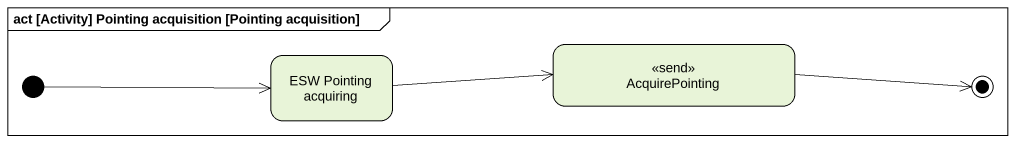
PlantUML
@startuml
mainframe act [Activity] Pointing acquisition [Pointing acquisition]
hide empty description
state "ESW Pointing acquiring" as ESW_Pointing_acquiring
state AcquirePointing <<send>>
[*] -right-> ESW_Pointing_acquiring
ESW_Pointing_acquiring -right-> AcquirePointing
AcquirePointing -right-> [*]
@enduml
